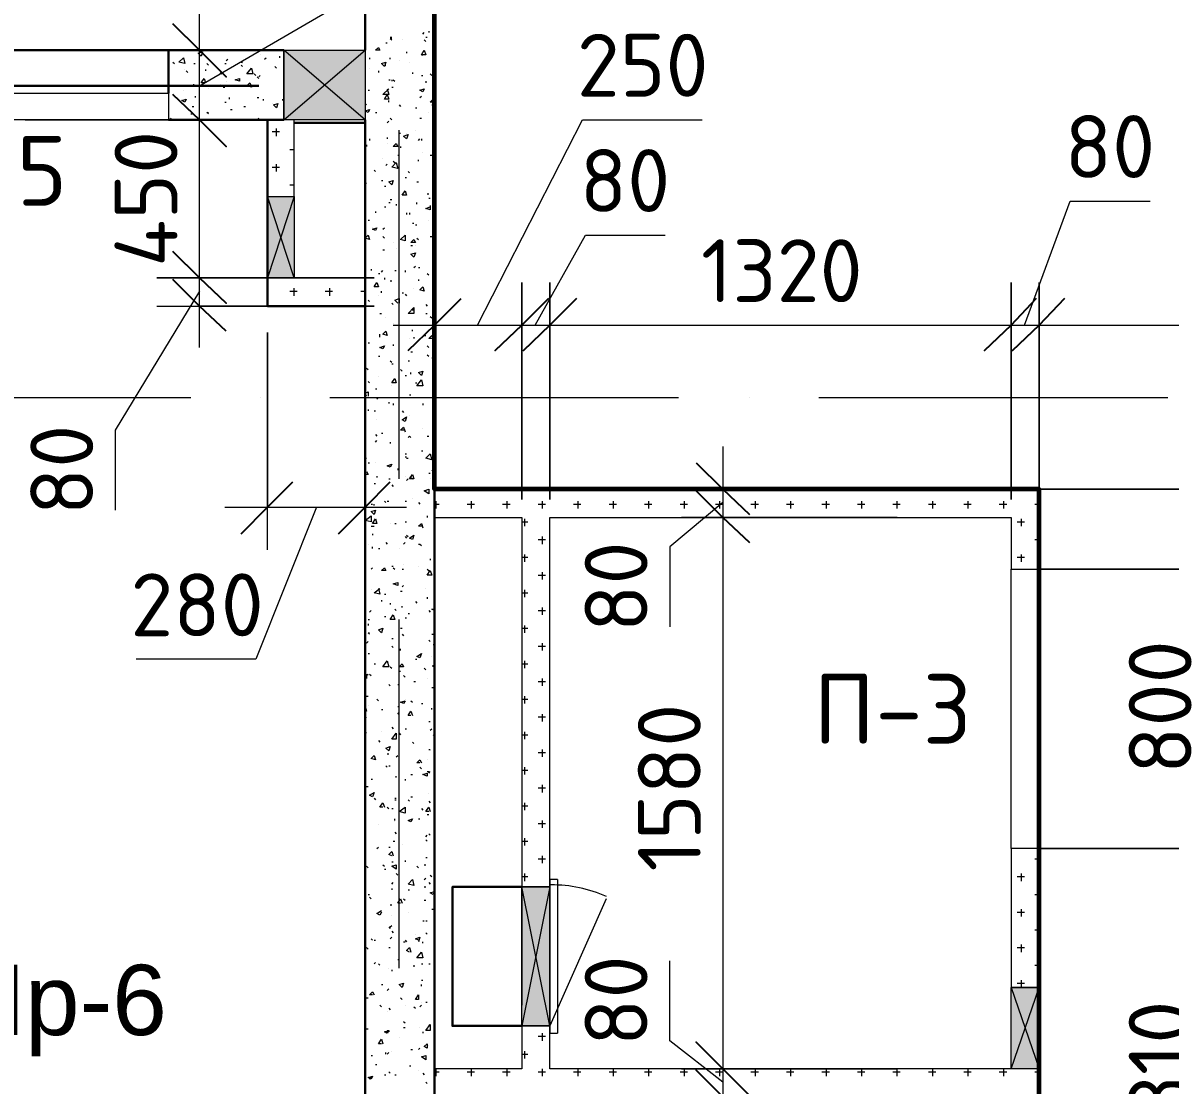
# Model space of a CAD drawing. Header units: millimetres. Extents: x -84737 to 172119, y -43083 to 59399.
# Drawn here: x 15227 to 18512, y 47911 to 50953 of the extents above; entities that cross this region are included whole.
import ezdxf

# ---------------------------------------------------------------- set-up
doc = ezdxf.new("R2010")
doc.units = ezdxf.units.MM
for name, color, linetype, lineweight in [('11) Плинтус ПЛ-2', 70, 'Continuous', 30), ('15) Штукатурка стен СТ-1.1', 161, 'Continuous', 60), ('16) Краска СТ-1.1 стена', 5, 'Continuous', 60), ('20) Шпакл. баз. фин Стена', 40, 'Continuous', 60)]:
    doc.layers.add(name, color=color, linetype=linetype, lineweight=lineweight)
for name, color, linetype in [('PDF _Двери', 7, 'Continuous'), ('PDF _Обобщенные модели', 7, 'Continuous'), ('PDF _Обозначения', 7, 'Continuous'), ('PDF _Окна', 7, 'Continuous'), ('PDF _Оси', 7, 'Continuous'), ('PDF _Перекрытия', 7, 'Continuous'), ('PDF _Размеры-100', 7, 'Continuous'), ('PDF _Стены', 7, 'Continuous'), ('PDF _Текст', 7, 'Continuous'), ('PDF _Элементы узлов', 7, 'Continuous')]:
    doc.layers.add(name, color=color, linetype=linetype)
doc.styles.add('PDF GOSTCommon', font='arial.ttf')
doc.styles.add('PDF ISOCPEUR', font='isocpeur.ttf')

msp = doc.modelspace()

# ---------------------------------------------------------------- linework, layer by layer
at = {"layer": '11) Плинтус ПЛ-2'}
for points in [[(18200.4, 47280.5), (18136.9, 47280.5), (18136.9, 49617.2), (16405.5, 49617.2), (16405.5, 52779.4), (16905, 52779.4)], [(15652, 50675.5), (15927.2, 50675.5), (15927.2, 50142.1), (16206.5, 50142.1), (16206.5, 47576.8), (15956.8, 47576.8), (15956.8, 47280.5)]]:
    msp.add_lwpolyline(points, dxfattribs=at)
at = {"layer": '15) Штукатурка стен СТ-1.1'}
msp.add_lwpolyline([(18200.4, 47280.5), (18136.9, 47280.5), (18136.9, 49617.2), (16405.5, 49617.2), (16405.5, 52779.4), (16905, 52779.4)], dxfattribs=at)
at = {"layer": '16) Краска СТ-1.1 стена'}
msp.add_lwpolyline([(18200.4, 47280.5), (18136.9, 47280.5), (18136.9, 49617.2), (16405.5, 49617.2), (16405.5, 52779.4), (16905, 52779.4)], dxfattribs=at)
at = {"layer": '20) Шпакл. баз. фин Стена'}
msp.add_lwpolyline([(18200.4, 47280.5), (18136.9, 47280.5), (18136.9, 49617.2), (16405.5, 49617.2), (16405.5, 52779.4), (16905, 52779.4)], dxfattribs=at)
at = {"layer": 'PDF _Двери', "lineweight": 18}
for points in [[(14593.7, 50751.7), (15643.5, 50751.7), (15643.5, 50675.5), (14593.7, 50675.5)], [(18136.9, 49388.6), (18136.9, 48588.5), (18056.4, 48588.5), (18056.4, 49388.6)]]:
    msp.add_lwpolyline(points, close=True, dxfattribs=at)
at = {"layer": 'PDF _Обобщенные модели', "lineweight": 30}
msp.add_lwpolyline([(15901.8, 50772.9), (14348.2, 50772.9)], dxfattribs=at)
at = {"layer": 'PDF _Обозначения', "lineweight": 9}
msp.add_lwpolyline([(17857.5, 49066.9), (17857.5, 49066.9)], dxfattribs=at)
at = {"layer": 'PDF _Окна', "color": 8, "true_color": 0x808080, "transparency": 33554559}
for points in [[(16206.5, 50874.5), (15973.7, 50874.5), (16206.5, 50675.5)], [(15973.7, 50874.5), (16206.5, 50675.5), (15973.7, 50675.5)], [(15927.2, 50455.4), (15927.2, 50222.5), (16003.4, 50455.4)], [(15927.2, 50222.5), (16003.4, 50455.4), (16003.4, 50222.5)], [(16735.7, 48080.5), (16735.7, 48478.5), (16655.3, 48080.5)], [(16735.7, 48478.5), (16655.3, 48080.5), (16655.3, 48478.5)], [(18136.9, 47957.8), (18136.9, 48190.6), (18056.4, 47957.8)], [(18136.9, 48190.6), (18056.4, 47957.8), (18056.4, 48190.6)]]:
    msp.add_solid(points, dxfattribs=at)
at = {"layer": 'PDF _Оси', "lineweight": 9}
for points in [[(16303.9, 50844.8), (16303.9, 50844.8)], [(16303.9, 49646.8), (16303.9, 50645.9)], [(14703.8, 49879.7), (15707, 49879.7)], [(15906, 49879.7), (15906, 49879.7)], [(16104.9, 49879.7), (17104, 49879.7)], [(17307.2, 49879.7), (17307.2, 49879.7)], [(17506.1, 49879.7), (18505.2, 49879.7)], [(16303.9, 49447.9), (16303.9, 49447.9)], [(16303.9, 48245.6), (16303.9, 49244.7)], [(16303.9, 48046.7), (16303.9, 48046.7)]]:
    msp.add_lwpolyline(points, dxfattribs=at)
at = {"layer": 'PDF _Перекрытия', "lineweight": 30}
for points in [[(14593.7, 50874.5), (15643.5, 50874.5)], [(16003.4, 50667), (16206.5, 50667)], [(16655.3, 48080.5), (16456.3, 48080.5), (16456.3, 48478.5), (16655.3, 48478.5)]]:
    msp.add_lwpolyline(points, dxfattribs=at)
at = {"layer": 'PDF _Размеры-100', "lineweight": 9}
for points in [[(15732.4, 50552.7), (15732.4, 50874.5), (15232.9, 50874.5), (15851, 50874.5), (15232.9, 50874.5), (15732.4, 50874.5), (15732.4, 54697)], [(18640.6, 52897.9), (18640.6, 49617.2), (18640.6, 49388.6), (18640.6, 48588.5), (18136.9, 48588.5), (18759.2, 48588.5), (18136.9, 48588.5), (18640.6, 48588.5), (18640.6, 47157.7)], [(15732.4, 50772.9), (16096.5, 50984.5), (16096.5, 51323.2)], [(15732.4, 50023.6), (15732.4, 50222.5), (16231.9, 50222.5), (15609.7, 50222.5), (16231.9, 50222.5), (15732.4, 50222.5), (15732.4, 50794)], [(16528.3, 50087.1), (16828.8, 50675.5), (17171.7, 50675.5)], [(16405.5, 49968.5), (16405.5, 50590.8), (16405.5, 50087.1)], [(18094.5, 50087.1), (18225.8, 50442.7), (18454.4, 50442.7)], [(16693.4, 50087.1), (16837.3, 50345.3), (17065.9, 50345.3)], [(16287, 50087.1), (16655.3, 50087.1), (16735.7, 50087.1), (18056.4, 50087.1), (18136.9, 50087.1), (19504.2, 50087.1), (19707.4, 50087.1), (23606.2, 50087.1), (24503.6, 50087.1), (24634.8, 50087.1), (25587.3, 50087.1), (25587.3, 49587.6), (25587.3, 50209.8), (25587.3, 49587.6), (25587.3, 50087.1), (25824.3, 50087.1)], [(15732.4, 50184.4), (15491.1, 49786.5), (15491.1, 49557.9)], [(15609.7, 50142.1), (16231.9, 50142.1), (15732.4, 50142.1)], [(15927.2, 49443.6), (15927.2, 50065.9), (15927.2, 49566.4)], [(16206.5, 49443.6), (16206.5, 50065.9), (16206.5, 49566.4)], [(17231, 49740), (17231, 49536.8), (17231, 47957.8), (17231, 47877.4), (17730.5, 47877.4), (17112.4, 47877.4), (17730.5, 47877.4), (17231, 47877.4), (17231, 47157.7)], [(17112.4, 49617.2), (17730.5, 49617.2), (17231, 49617.2)], [(17231, 49579.1), (17078.6, 49452.1), (17078.6, 49223.5)], [(16066.8, 49566.4), (15893.3, 49130.4), (15550.4, 49130.4)], [(15804.4, 49566.4), (16325.1, 49566.4)], [(17231, 47919.7), (17078.6, 48038.2), (17078.6, 48266.8)]]:
    msp.add_lwpolyline(points, dxfattribs=at)
at = {"layer": 'PDF _Размеры-100', "lineweight": 25}
for points in [[(15656.2, 50950.6), (15732.4, 50874.5), (15808.6, 50798.3), (15732.4, 50874.5)], [(15656.2, 50747.5), (15732.4, 50675.5), (15808.6, 50599.3), (15732.4, 50675.5)], [(15656.2, 50298.7), (15732.4, 50222.5), (15808.6, 50150.6), (15732.4, 50222.5)], [(16731.5, 50163.3), (16655.3, 50087.1), (16579.1, 50015.1), (16655.3, 50087.1)], [(16811.9, 50163.3), (16735.7, 50087.1), (16659.5, 50015.1), (16735.7, 50087.1)], [(18128.4, 50163.3), (18056.4, 50087.1), (17980.2, 50015.1), (18056.4, 50087.1)], [(18208.8, 50163.3), (18136.9, 50087.1), (18060.7, 50015.1), (18136.9, 50087.1)], [(17307.2, 49464.8), (17231, 49536.8), (17154.8, 49613), (17231, 49536.8)], [(17307.2, 47881.6), (17231, 47957.8), (17154.8, 48034), (17231, 47957.8)], [(17307.2, 47805.4), (17231, 47877.4), (17154.8, 47953.6), (17231, 47877.4)]]:
    msp.add_lwpolyline(points, close=True, dxfattribs=at)
at = {"layer": 'PDF _Размеры-100', "lineweight": 9}
for points in [[(15732.4, 50675.5), (15232.9, 50675.5), (15851, 50675.5), (15232.9, 50675.5)], [(16655.3, 50087.1), (16655.3, 49587.6), (16655.3, 50209.8), (16655.3, 49587.6)], [(16735.7, 50087.1), (16735.7, 49587.6), (16735.7, 50209.8), (16735.7, 49587.6)], [(18056.4, 50087.1), (18056.4, 49587.6), (18056.4, 50209.8), (18056.4, 49587.6)], [(18136.9, 50087.1), (18136.9, 49587.6), (18136.9, 50209.8), (18136.9, 49587.6)], [(18640.6, 49617.2), (18136.9, 49617.2), (18759.2, 49617.2), (18136.9, 49617.2)], [(17231, 49536.8), (17730.5, 49536.8), (17112.4, 49536.8), (17730.5, 49536.8)], [(18640.6, 49388.6), (18136.9, 49388.6), (18759.2, 49388.6), (18136.9, 49388.6)], [(17231, 47957.8), (17730.5, 47957.8), (17112.4, 47957.8), (17730.5, 47957.8)]]:
    msp.add_lwpolyline(points, close=True, dxfattribs=at)
at = {"layer": 'PDF _Размеры-100', "lineweight": 25}
for points in [[(15808.6, 50070.1), (15732.4, 50142.1), (15656.2, 50218.3)], [(16329.3, 50015.1), (16405.5, 50087.1), (16481.7, 50163.3)], [(17154.8, 49693.4), (17231, 49617.2), (17307.2, 49545.2)], [(15851, 49490.2), (15927.2, 49566.4), (15999.1, 49638.4)], [(16130.3, 49490.2), (16206.5, 49566.4), (16278.5, 49638.4)]]:
    msp.add_lwpolyline(points, dxfattribs=at)
at = {"layer": 'PDF _Стены', "lineweight": 30}
for points in [[(16206.5, 52707.4), (16206.5, 50874.5)], [(16206.5, 50675.5), (16206.5, 47576.8), (16405.5, 47576.8), (16405.5, 52707.4)], [(15973.7, 50874.5), (15643.5, 50874.5), (15643.5, 50751.7)], [(15643.5, 50675.5), (15973.7, 50675.5)]]:
    msp.add_lwpolyline(points, dxfattribs=at)
at = {"layer": 'PDF _Стены', "lineweight": 9}
for points in [[(16371.6, 50921), (16375.9, 50925.2)], [(16388.6, 50929.5), (16388.6, 50925.2)], [(16265.8, 50895.6), (16270, 50895.6)], [(16278.5, 50912.5), (16282.7, 50912.5)], [(16282.7, 50908.3), (16278.5, 50908.3), (16282.7, 50904.1)], [(16312.4, 50904.1), (16312.4, 50904.1)], [(16375.9, 50904.1), (16380.1, 50899.8)], [(16380.1, 50912.5), (16384.3, 50912.5)], [(15906, 50861.8), (15906, 50861.8)], [(15918.7, 50849.1), (15922.9, 50853.3)], [(15961, 50857.5), (15961, 50853.3)], [(16219.2, 50853.3), (16219.2, 50849.1)], [(16278.5, 50849.1), (16278.5, 50853.3)], [(16325.1, 50870.2), (16325.1, 50866)], [(16367.4, 50861.8), (16371.6, 50861.8)], [(15656.2, 50840.6), (15660.5, 50836.4)], [(15690.1, 50819.4), (15690.1, 50819.4)], [(15715.5, 50836.4), (15719.7, 50836.4)], [(15749.4, 50819.4), (15749.4, 50815.2)], [(15753.6, 50836.4), (15757.8, 50832.1)], [(15804.4, 50836.4), (15808.6, 50836.4)], [(15808.6, 50844.8), (15812.9, 50849.1)], [(15851, 50840.6), (15855.2, 50840.6)], [(15851, 50832.1), (15855.2, 50827.9)], [(15855.2, 50836.4), (15855.2, 50836.4)], [(15948.3, 50827.9), (15952.6, 50823.7)], [(16219.2, 50823.7), (16219.2, 50823.7)], [(16261.6, 50832.1), (16265.8, 50832.1)], [(16333.5, 50840.6), (16333.5, 50840.6)], [(15694.3, 50815.2), (15698.6, 50811)], [(15791.7, 50811), (15795.9, 50806.7)], [(15889.1, 50806.7), (15893.3, 50802.5)], [(15897.5, 50798.3), (15901.8, 50794)], [(15901.8, 50798.3), (15906, 50802.5)], [(16244.6, 50815.2), (16244.6, 50811)], [(16274.3, 50789.8), (16278.5, 50789.8)], [(16282.7, 50789.8), (16282.7, 50785.6)], [(16287, 50789.8), (16291.2, 50785.6)], [(16342, 50811), (16342, 50806.7)], [(16367.4, 50802.5), (16371.6, 50802.5)], [(16392.8, 50806.7), (16397, 50802.5)], [(15685.9, 50760.2), (15685.9, 50760.2)], [(15715.5, 50772.9), (15715.5, 50777.1)], [(15757.8, 50764.4), (15757.8, 50764.4)], [(15791.7, 50777.1), (15791.7, 50777.1)], [(15800.2, 50768.6), (15804.4, 50768.6)], [(15808.6, 50785.6), (15808.6, 50785.6)], [(15872.1, 50777.1), (15876.4, 50781.3)], [(16215, 50760.2), (16219.2, 50760.2)], [(16270, 50764.4), (16274.3, 50747.5), (16257.3, 50747.5), (16274.3, 50764.4)], [(16282.7, 50768.6), (16287, 50768.6)], [(16380.1, 50785.6), (16380.1, 50781.3)], [(16401.3, 50781.3), (16401.3, 50781.3)], [(15719.7, 50743.2), (15719.7, 50739)], [(15804.4, 50726.3), (15808.6, 50726.3)], [(15817.1, 50739), (15817.1, 50734.8)], [(15897.5, 50739), (15901.8, 50739)], [(15914.5, 50734.8), (15914.5, 50730.5)], [(15939.9, 50722.1), (15939.9, 50722.1)], [(15969.5, 50734.8), (15969.5, 50730.5)], [(16206.5, 50722.1), (16210.8, 50717.8)], [(16274.3, 50726.3), (16274.3, 50730.5)], [(16363.2, 50739), (16367.4, 50743.2)], [(15707, 50692.4), (15711.3, 50692.4)], [(15711.3, 50713.6), (15715.5, 50713.6)], [(15757.8, 50692.4), (15753.6, 50696.7), (15757.8, 50696.7)], [(15821.3, 50705.1), (15825.6, 50705.1)], [(15859.4, 50713.6), (15863.7, 50713.6)], [(16236.2, 50696.7), (16240.4, 50696.7)], [(16303.9, 50717.8), (16308.1, 50713.6)], [(16350.5, 50709.4), (16354.7, 50709.4)], [(16388.6, 50696.7), (16388.6, 50696.7)], [(16397, 50717.8), (16401.3, 50717.8)], [(16401.3, 50713.6), (16405.5, 50709.4)], [(15647.8, 50679.7), (15652, 50675.5)], [(15897.5, 50675.5), (15901.8, 50679.7)], [(16270, 50667), (16274.3, 50671.3)], [(16278.5, 50679.7), (16282.7, 50675.5)], [(16363.2, 50679.7), (16367.4, 50679.7)], [(15939.9, 50641.6), (15961, 50641.6)], [(15952.6, 50628.9), (15952.6, 50650.1)], [(16270, 50624.7), (16270, 50620.5)], [(16303.9, 50637.4), (16308.1, 50637.4)], [(16325.1, 50637.4), (16325.1, 50637.4)], [(16350.5, 50645.9), (16350.5, 50645.9)], [(15990.7, 50590.8), (16003.4, 50590.8)], [(16003.4, 50578.1), (16003.4, 50599.3)], [(16210.8, 50603.5), (16210.8, 50599.3)], [(16219.2, 50620.5), (16219.2, 50616.2)], [(16270, 50607.8), (16270, 50607.8)], [(16308.1, 50599.3), (16308.1, 50595.1)], [(16358.9, 50616.2), (16363.2, 50620.5)], [(16367.4, 50620.5), (16367.4, 50616.2)], [(16405.5, 50595.1), (16405.5, 50595.1)], [(16257.3, 50565.4), (16257.3, 50565.4)], [(16287, 50557), (16291.2, 50552.7)], [(16299.7, 50573.9), (16303.9, 50573.9)], [(16358.9, 50557), (16358.9, 50561.2)], [(16371.6, 50582.4), (16371.6, 50582.4)], [(16392.8, 50573.9), (16397, 50573.9)], [(15939.9, 50540), (15961, 50540)], [(15952.6, 50527.3), (15952.6, 50548.5)], [(16231.9, 50531.6), (16236.2, 50527.3)], [(16265.8, 50544.3), (16270, 50548.5)], [(16329.3, 50527.3), (16333.5, 50523.1)], [(16003.4, 50476.5), (16003.4, 50497.7)], [(16206.5, 50493.5), (16210.8, 50493.5)], [(16253.1, 50501.9), (16257.3, 50501.9)], [(16320.8, 50510.4), (16325.1, 50510.4)], [(16354.7, 50497.7), (16358.9, 50497.7)], [(15990.7, 50489.2), (16003.4, 50489.2)], [(16261.6, 50485), (16265.8, 50485)], [(16384.3, 50463.8), (16388.6, 50463.8)], [(16206.5, 50430), (16206.5, 50430)], [(16261.6, 50425.7), (16265.8, 50425.7)], [(16274.3, 50438.4), (16278.5, 50438.4)], [(16278.5, 50446.9), (16282.7, 50446.9)], [(16295.4, 50434.2), (16295.4, 50430)], [(16354.7, 50434.2), (16354.7, 50438.4)], [(16388.6, 50451.1), (16392.8, 50451.1)], [(16392.8, 50430), (16392.8, 50425.7)], [(16236.2, 50413), (16236.2, 50408.8)], [(16325.1, 50408.8), (16325.1, 50404.6)], [(16333.5, 50408.8), (16333.5, 50404.6)], [(16215, 50387.6), (16219.2, 50387.6)], [(16227.7, 50366.5), (16227.7, 50366.5)], [(16257.3, 50362.2), (16261.6, 50366.5)], [(16342, 50379.2), (16346.2, 50379.2)], [(16350.5, 50374.9), (16354.7, 50374.9)], [(16388.6, 50387.6), (16388.6, 50387.6)], [(16257.3, 50341.1), (16261.6, 50336.8)], [(16354.7, 50336.8), (16358.9, 50332.6)], [(16392.8, 50341.1), (16397, 50341.1)], [(16257.3, 50303), (16261.6, 50303)], [(16287, 50324.1), (16287, 50324.1)], [(16295.4, 50307.2), (16295.4, 50307.2)], [(16337.8, 50315.7), (16342, 50315.7)], [(16350.5, 50315.7), (16350.5, 50315.7)], [(16223.5, 50247.9), (16223.5, 50243.7)], [(16244.6, 50235.2), (16248.9, 50235.2)], [(16253.1, 50239.5), (16257.3, 50243.7)], [(16291.2, 50243.7), (16295.4, 50243.7)], [(16320.8, 50243.7), (16320.8, 50239.5)], [(16346.2, 50252.2), (16350.5, 50256.4)], [(16358.9, 50252.2), (16363.2, 50252.2)], [(16384.3, 50235.2), (16388.6, 50231)], [(16261.6, 50222.5), (16261.6, 50218.3)], [(16278.5, 50214.1), (16282.7, 50214.1)], [(16358.9, 50218.3), (16358.9, 50214.1)], [(15990.7, 50184.4), (16011.8, 50184.4)], [(16003.4, 50171.7), (16003.4, 50192.9)], [(16092.2, 50184.4), (16113.4, 50184.4)], [(16104.9, 50171.7), (16104.9, 50192.9)], [(16193.8, 50184.4), (16206.5, 50184.4)], [(16206.5, 50171.7), (16206.5, 50192.9)], [(16244.6, 50171.7), (16244.6, 50171.7)], [(16253.1, 50180.2), (16253.1, 50184.4)], [(16299.7, 50150.6), (16291.2, 50159), (16303.9, 50163.3), (16303.9, 50150.6)], [(16312.4, 50180.2), (16316.6, 50180.2)], [(16320.8, 50176), (16325.1, 50171.7)], [(16346.2, 50192.9), (16346.2, 50192.9)], [(16215, 50159), (16219.2, 50154.8)], [(16282.7, 50150.6), (16287, 50146.3)], [(16342, 50129.4), (16346.2, 50133.6)], [(16380.1, 50146.3), (16384.3, 50142.1)], [(16248.9, 50120.9), (16253.1, 50120.9)], [(16265.8, 50108.2), (16265.8, 50108.2)], [(16380.1, 50120.9), (16384.3, 50120.9)], [(16392.8, 50112.5), (16397, 50108.2)], [(16287, 50091.3), (16287, 50091.3)], [(16342, 50070.1), (16342, 50074.4)], [(16215, 50036.3), (16219.2, 50036.3)], [(16248.9, 50053.2), (16248.9, 50057.4), (16248.9, 50061.7)], [(16287, 50032), (16287, 50027.8)], [(16333.5, 50049), (16333.5, 50049)], [(16346.2, 50053.2), (16346.2, 50049)], [(16375.9, 50057.4), (16380.1, 50057.4)], [(16244.6, 49998.2), (16248.9, 49998.2)], [(16337.8, 50010.9), (16342, 50010.9)], [(16384.3, 50027.8), (16388.6, 50023.6)], [(16384.3, 50002.4), (16388.6, 49998.2)], [(16278.5, 49985.5), (16282.7, 49981.2)], [(16282.7, 49977), (16287, 49977)], [(16329.3, 49985.5), (16333.5, 49985.5)], [(16397, 49993.9), (16401.3, 49993.9)], [(16210.8, 49964.3), (16215, 49960.1)], [(16244.6, 49938.9), (16244.6, 49938.9)], [(16308.1, 49960.1), (16312.4, 49955.8)], [(16320.8, 49943.1), (16325.1, 49943.1)], [(16337.8, 49947.4), (16337.8, 49951.6)], [(16215, 49926.2), (16219.2, 49922)], [(16236.2, 49905.1), (16240.4, 49905.1)], [(16282.7, 49913.5), (16282.7, 49913.5)], [(16350.5, 49922), (16354.7, 49922)], [(16210.8, 49883.9), (16206.5, 49892.4), (16215, 49896.6), (16215, 49883.9)], [(16240.4, 49875.4), (16244.6, 49879.7)], [(16274.3, 49867), (16274.3, 49862.7)], [(16333.5, 49888.1), (16337.8, 49888.1)], [(16392.8, 49879.7), (16392.8, 49879.7)], [(16215, 49845.8), (16215, 49841.6)], [(16231.9, 49841.6), (16236.2, 49841.6)], [(16287, 49862.7), (16287, 49858.5)], [(16303.9, 49850), (16303.9, 49850)], [(16312.4, 49841.6), (16316.6, 49837.3)], [(16371.6, 49862.7), (16371.6, 49858.5)], [(16240.4, 49816.2), (16240.4, 49816.2)], [(16333.5, 49828.9), (16333.5, 49828.9)], [(16236.2, 49773.8), (16240.4, 49769.6)], [(16253.1, 49778.1), (16257.3, 49778.1)], [(16320.8, 49786.5), (16308.1, 49786.5), (16316.6, 49795), (16320.8, 49782.3)], [(16329.3, 49765.4), (16333.5, 49769.6), (16337.8, 49765.4)], [(16371.6, 49790.8), (16371.6, 49790.8)], [(16384.3, 49769.6), (16388.6, 49769.6)], [(16236.2, 49752.7), (16240.4, 49756.9)], [(16278.5, 49752.7), (16278.5, 49748.4)], [(16206.5, 49706.1), (16210.8, 49706.1)], [(16320.8, 49718.8), (16325.1, 49718.8)], [(16320.8, 49710.3), (16325.1, 49710.3)], [(16325.1, 49706.1), (16329.3, 49706.1)], [(16367.4, 49727.3), (16371.6, 49727.3)], [(16215, 49693.4), (16219.2, 49693.4)], [(16236.2, 49693.4), (16236.2, 49693.4)], [(16299.7, 49676.5), (16299.7, 49672.2)], [(16397, 49672.2), (16401.3, 49668)], [(16206.5, 49663.8), (16210.8, 49668), (16215, 49659.5), (16206.5, 49659.5)], [(16240.4, 49655.3), (16240.4, 49651.1)], [(16274.3, 49646.8), (16278.5, 49646.8)], [(16320.8, 49655.3), (16320.8, 49655.3)], [(16325.1, 49642.6), (16329.3, 49646.8)], [(16337.8, 49651.1), (16342, 49646.8)], [(16388.6, 49663.8), (16392.8, 49663.8)], [(16392.8, 49646.8), (16392.8, 49646.8)], [(16231.9, 49634.1), (16236.2, 49634.1)], [(16282.7, 49629.9), (16287, 49625.7)], [(16460.5, 49613), (16460.5, 49617.2)], [(16562.1, 49613), (16562.1, 49617.2)], [(16663.7, 49613), (16663.7, 49617.2)], [(16765.3, 49613), (16765.3, 49617.2)], [(16866.9, 49613), (16866.9, 49617.2)], [(16968.5, 49613), (16968.5, 49617.2)], [(17070.1, 49613), (17070.1, 49617.2)], [(17171.7, 49613), (17171.7, 49617.2)], [(17273.3, 49613), (17273.3, 49617.2)], [(17374.9, 49613), (17374.9, 49617.2)], [(17476.5, 49613), (17476.5, 49617.2)], [(17578.1, 49613), (17578.1, 49617.2)], [(17679.7, 49613), (17679.7, 49617.2)], [(17781.3, 49613), (17781.3, 49617.2)], [(17882.9, 49613), (17882.9, 49617.2)], [(17984.5, 49613), (17984.5, 49617.2)], [(18086.1, 49613), (18086.1, 49617.2)], [(16223.5, 49574.9), (16227.7, 49574.9)], [(16231.9, 49570.6), (16231.9, 49574.9)], [(16261.6, 49583.3), (16265.8, 49579.1)], [(16270, 49583.3), (16274.3, 49583.3)], [(16320.8, 49583.3), (16325.1, 49583.3)], [(16342, 49591.8), (16342, 49591.8)], [(16358.9, 49579.1), (16363.2, 49574.9)], [(16405.5, 49574.9), (16418.2, 49574.9)], [(16409.7, 49562.2), (16409.7, 49583.3)], [(16498.6, 49574.9), (16519.8, 49574.9)], [(16511.3, 49562.2), (16511.3, 49583.3)], [(16600.2, 49574.9), (16621.4, 49574.9)], [(16612.9, 49562.2), (16612.9, 49583.3)], [(16701.8, 49574.9), (16723, 49574.9)], [(16714.5, 49562.2), (16714.5, 49583.3)], [(16803.4, 49574.9), (16824.6, 49574.9)], [(16816.1, 49562.2), (16816.1, 49583.3)], [(16905, 49574.9), (16926.2, 49574.9)], [(16917.7, 49562.2), (16917.7, 49583.3)], [(17006.6, 49574.9), (17027.8, 49574.9)], [(17019.3, 49562.2), (17019.3, 49583.3)], [(17108.2, 49574.9), (17129.4, 49574.9)], [(17120.9, 49562.2), (17120.9, 49583.3)], [(17209.8, 49574.9), (17231, 49574.9)], [(17222.5, 49562.2), (17222.5, 49583.3)], [(17311.4, 49574.9), (17332.6, 49574.9)], [(17324.1, 49562.2), (17324.1, 49583.3)], [(17413, 49574.9), (17434.2, 49574.9)], [(17425.7, 49562.2), (17425.7, 49583.3)], [(17514.6, 49574.9), (17535.8, 49574.9)], [(17527.3, 49562.2), (17527.3, 49583.3)], [(17616.2, 49574.9), (17637.4, 49574.9)], [(17628.9, 49562.2), (17628.9, 49583.3)], [(17717.8, 49574.9), (17739, 49574.9)], [(17730.5, 49562.2), (17730.5, 49583.3)], [(17819.4, 49574.9), (17840.6, 49574.9)], [(17832.1, 49562.2), (17832.1, 49583.3)], [(17921, 49574.9), (17942.2, 49574.9)], [(17933.7, 49562.2), (17933.7, 49583.3)], [(18022.6, 49574.9), (18043.7, 49574.9)], [(18035.3, 49562.2), (18035.3, 49583.3)], [(18124.2, 49574.9), (18136.9, 49574.9)], [(16384.3, 49541), (16384.3, 49536.8)], [(16223.5, 49511.4), (16227.7, 49511.4), (16231.9, 49511.4)], [(16278.5, 49519.8), (16278.5, 49519.8)], [(16291.2, 49519.8), (16295.4, 49519.8)], [(16320.8, 49524.1), (16325.1, 49524.1)], [(16371.6, 49511.4), (16358.9, 49511.4), (16367.4, 49519.8), (16371.6, 49507.1)], [(16655.3, 49524.1), (16672.2, 49524.1)], [(16663.7, 49511.4), (16663.7, 49532.5)], [(18073.4, 49524.1), (18094.5, 49524.1)], [(18086.1, 49511.4), (18086.1, 49532.5)], [(16227.7, 49490.2), (16227.7, 49486)], [(16320.8, 49481.7), (16325.1, 49477.5)], [(16325.1, 49486), (16329.3, 49481.7)], [(16405.5, 49498.7), (16405.5, 49498.7)], [(16405.5, 49498.7), (16405.5, 49498.7)], [(16701.8, 49473.3), (16723, 49473.3)], [(16714.5, 49460.6), (16714.5, 49481.7)], [(18124.2, 49473.3), (18136.9, 49473.3)], [(16215, 49460.6), (16215, 49460.6)], [(16227.7, 49447.9), (16227.7, 49452.1)], [(16244.6, 49447.9), (16248.9, 49447.9)], [(16265.8, 49464.8), (16270, 49460.6)], [(16316.6, 49460.6), (16320.8, 49464.8)], [(16358.9, 49460.6), (16363.2, 49460.6), (16367.4, 49456.3)], [(16392.8, 49418.2), (16392.8, 49414)], [(16655.3, 49422.5), (16672.2, 49422.5)], [(16663.7, 49409.8), (16663.7, 49430.9)], [(18073.4, 49422.5), (18094.5, 49422.5)], [(18086.1, 49409.8), (18086.1, 49430.9)], [(16223.5, 49388.6), (16227.7, 49392.8)], [(16282.7, 49397.1), (16287, 49397.1)], [(16287, 49392.8), (16291.2, 49388.6)], [(16312.4, 49388.6), (16316.6, 49388.6)], [(16316.6, 49401.3), (16316.6, 49401.3)], [(16358.9, 49397.1), (16358.9, 49397.1)], [(16384.3, 49388.6), (16388.6, 49384.4)], [(16714.5, 49359), (16714.5, 49380.1)], [(16312.4, 49337.8), (16316.6, 49342)], [(16701.8, 49371.7), (16723, 49371.7)], [(16223.5, 49329.3), (16223.5, 49329.3)], [(16244.6, 49333.6), (16248.9, 49316.6), (16231.9, 49320.9), (16248.9, 49333.6)], [(16261.6, 49316.6), (16265.8, 49316.6)], [(16308.1, 49325.1), (16312.4, 49325.1)], [(16380.1, 49333.6), (16380.1, 49333.6)], [(16384.3, 49308.2), (16384.3, 49303.9)], [(16655.3, 49320.9), (16672.2, 49320.9)], [(16663.7, 49308.2), (16663.7, 49329.3)], [(16253.1, 49299.7), (16253.1, 49295.5)], [(16278.5, 49291.2), (16278.5, 49287)], [(16312.4, 49278.5), (16312.4, 49282.8)], [(16350.5, 49295.5), (16354.7, 49291.2)], [(16714.5, 49257.4), (16714.5, 49278.5)], [(16215, 49244.7), (16219.2, 49244.7)], [(16219.2, 49265.8), (16223.5, 49270.1)], [(16261.6, 49253.1), (16265.8, 49253.1)], [(16291.2, 49274.3), (16295.4, 49270.1)], [(16320.8, 49248.9), (16325.1, 49248.9)], [(16329.3, 49261.6), (16333.5, 49261.6)], [(16388.6, 49270.1), (16392.8, 49265.8)], [(16405.5, 49270.1), (16397, 49274.3), (16405.5, 49274.3)], [(16701.8, 49270.1), (16723, 49270.1)], [(16215, 49232), (16215, 49227.7)], [(16308.1, 49219.3), (16312.4, 49219.3)], [(16405.5, 49232), (16405.5, 49232)], [(16655.3, 49219.3), (16672.2, 49219.3)], [(16663.7, 49206.6), (16663.7, 49227.7)], [(16210.8, 49176.9), (16215, 49181.2)], [(16219.2, 49202.3), (16215, 49206.6), (16219.2, 49206.6)], [(16282.7, 49189.6), (16287, 49189.6)], [(16312.4, 49202.3), (16316.6, 49198.1)], [(16388.6, 49185.4), (16392.8, 49181.2)], [(16397, 49202.3), (16401.3, 49202.3)], [(16714.5, 49155.8), (16714.5, 49176.9)], [(16215, 49147.3), (16219.2, 49147.3)], [(16282.7, 49168.5), (16287, 49164.2)], [(16308.1, 49155.8), (16308.1, 49160)], [(16401.3, 49172.7), (16405.5, 49172.7)], [(16701.8, 49168.5), (16723, 49168.5)], [(16231.9, 49117.7), (16236.2, 49117.7)], [(16350.5, 49130.4), (16354.7, 49130.4)], [(16397, 49138.8), (16397, 49138.8)], [(16401.3, 49109.2), (16401.3, 49113.4)], [(16655.3, 49117.7), (16672.2, 49117.7)], [(16663.7, 49105), (16663.7, 49126.1)], [(16206.5, 49083.8), (16210.8, 49088), (16210.8, 49075.3)], [(16206.5, 49079.6), (16206.5, 49075.3)], [(16210.8, 49083.8), (16215, 49088)], [(16219.2, 49088), (16223.5, 49083.8)], [(16278.5, 49109.2), (16282.7, 49105)], [(16303.9, 49096.5), (16308.1, 49096.5)], [(16316.6, 49083.8), (16320.8, 49079.6)], [(16375.9, 49105), (16380.1, 49100.7)], [(16274.3, 49058.4), (16278.5, 49054.2)], [(16299.7, 49058.4), (16303.9, 49058.4)], [(16346.2, 49066.9), (16350.5, 49066.9)], [(16384.3, 49075.3), (16384.3, 49075.3)], [(16397, 49049.9), (16401.3, 49049.9)], [(16701.8, 49066.9), (16723, 49066.9)], [(16714.5, 49054.2), (16714.5, 49075.3)], [(16210.8, 49024.5), (16215, 49024.5)], [(16240.4, 49016.1), (16244.6, 49011.8)], [(16303.9, 49037.2), (16303.9, 49037.2)], [(16320.8, 49016.1), (16320.8, 49016.1)], [(16655.3, 49016.1), (16672.2, 49016.1)], [(16663.7, 49003.4), (16663.7, 49024.5)], [(16206.5, 48990.7), (16206.5, 48994.9), (16210.8, 48982.2), (16206.5, 48982.2)], [(16215, 48999.1), (16215, 48999.1)], [(16253.1, 48986.4), (16257.3, 48986.4)], [(16299.7, 48994.9), (16303.9, 48994.9)], [(16337.8, 48969.5), (16329.3, 48969.5), (16337.8, 48982.2), (16342, 48969.5)], [(16337.8, 49011.8), (16342, 49007.6)], [(16367.4, 49003.4), (16371.6, 49003.4)], [(16397, 48986.4), (16397, 48990.7)], [(16206.5, 48961), (16210.8, 48965.3)], [(16299.7, 48973.7), (16303.9, 48978)], [(16388.6, 48952.6), (16392.8, 48952.6)], [(16701.8, 48965.3), (16723, 48965.3)], [(16714.5, 48952.6), (16714.5, 48973.7)], [(16206.5, 48923), (16210.8, 48918.7)], [(16206.5, 48914.5), (16206.5, 48914.5)], [(16253.1, 48923), (16253.1, 48923)], [(16282.7, 48935.7), (16287, 48931.4)], [(16299.7, 48914.5), (16299.7, 48914.5)], [(16303.9, 48918.7), (16308.1, 48914.5)], [(16320.8, 48931.4), (16325.1, 48931.4)], [(16392.8, 48927.2), (16397, 48931.4)], [(16401.3, 48914.5), (16405.5, 48910.3)], [(16655.3, 48914.5), (16672.2, 48914.5)], [(16663.7, 48901.8), (16663.7, 48923)], [(16206.5, 48901.8), (16206.5, 48906)], [(16244.6, 48897.6), (16248.9, 48893.3)], [(16342, 48893.3), (16346.2, 48889.1)], [(16206.5, 48851), (16206.5, 48851)], [(16270, 48859.5), (16274.3, 48859.5)], [(16295.4, 48851), (16299.7, 48855.2)], [(16388.6, 48872.2), (16392.8, 48872.2)], [(16392.8, 48867.9), (16392.8, 48867.9)], [(16701.8, 48863.7), (16723, 48863.7)], [(16714.5, 48851), (16714.5, 48872.2)], [(16206.5, 48842.5), (16206.5, 48842.5)], [(16265.8, 48825.6), (16270, 48821.4)], [(16274.3, 48825.6), (16278.5, 48825.6)], [(16363.2, 48834.1), (16354.7, 48834.1), (16363.2, 48842.5), (16367.4, 48834.1)], [(16363.2, 48821.4), (16367.4, 48817.1)], [(16384.3, 48842.5), (16384.3, 48842.5)], [(16663.7, 48800.2), (16663.7, 48821.4)], [(16223.5, 48787.5), (16227.7, 48787.5)], [(16295.4, 48791.7), (16295.4, 48796)], [(16320.8, 48787.5), (16320.8, 48783.3)], [(16337.8, 48800.2), (16342, 48800.2)], [(16384.3, 48808.7), (16388.6, 48808.7)], [(16388.6, 48804.4), (16392.8, 48808.7)], [(16655.3, 48812.9), (16672.2, 48812.9)], [(16210.8, 48766.3), (16215, 48766.3)], [(16701.8, 48762.1), (16723, 48762.1)], [(16714.5, 48749.4), (16714.5, 48770.6)], [(16231.9, 48732.5), (16236.2, 48728.2)], [(16257.3, 48707.1), (16248.9, 48707.1), (16257.3, 48719.8), (16261.6, 48707.1)], [(16291.2, 48732.5), (16295.4, 48732.5)], [(16291.2, 48728.2), (16295.4, 48728.2)], [(16329.3, 48728.2), (16333.5, 48724)], [(16337.8, 48736.7), (16342, 48736.7)], [(16388.6, 48745.2), (16388.6, 48745.2)], [(16388.6, 48724), (16392.8, 48719.8)], [(16663.7, 48698.6), (16663.7, 48719.8)], [(16270, 48707.1), (16274.3, 48702.8)], [(16282.7, 48702.8), (16287, 48702.8)], [(16367.4, 48702.8), (16371.6, 48698.6)], [(16388.6, 48694.4), (16380.1, 48694.4), (16388.6, 48707.1), (16392.8, 48694.4)], [(16384.3, 48685.9), (16388.6, 48685.9)], [(16655.3, 48711.3), (16672.2, 48711.3)], [(16244.6, 48656.3), (16244.6, 48656.3)], [(16291.2, 48669), (16291.2, 48673.2)], [(16291.2, 48664.7), (16291.2, 48664.7)], [(16358.9, 48673.2), (16363.2, 48673.2)], [(16701.8, 48660.5), (16723, 48660.5)], [(16714.5, 48647.8), (16714.5, 48669)], [(16291.2, 48635.1), (16295.4, 48630.9)], [(16380.1, 48622.4), (16384.3, 48626.6)], [(16388.6, 48630.9), (16392.8, 48626.6)], [(16663.7, 48597), (16663.7, 48618.2)], [(16240.4, 48588.5), (16244.6, 48592.8)], [(16274.3, 48592.8), (16278.5, 48592.8)], [(16287, 48609.7), (16291.2, 48609.7)], [(16312.4, 48601.2), (16312.4, 48601.2)], [(16380.1, 48613.9), (16384.3, 48609.7)], [(16655.3, 48609.7), (16672.2, 48609.7)], [(16282.7, 48567.4), (16274.3, 48571.6), (16282.7, 48580.1), (16287, 48567.4)], [(16320.8, 48554.7), (16320.8, 48550.4)], [(16380.1, 48563.1), (16384.3, 48563.1)], [(16405.5, 48558.9), (16405.5, 48558.9)], [(16405.5, 48558.9), (16405.5, 48558.9)], [(16701.8, 48558.9), (16723, 48558.9)], [(16714.5, 48546.2), (16714.5, 48567.4)], [(18124.2, 48558.9), (18136.9, 48558.9)], [(16210.8, 48537.7), (16215, 48533.5)], [(16257.3, 48542), (16261.6, 48537.7)], [(16261.6, 48529.3), (16265.8, 48529.3)], [(16282.7, 48550.4), (16287, 48550.4)], [(16354.7, 48537.7), (16358.9, 48533.5)], [(16375.9, 48542), (16380.1, 48542)], [(16282.7, 48486.9), (16287, 48491.2)], [(16295.4, 48516.6), (16299.7, 48512.3)], [(16375.9, 48499.6), (16380.1, 48503.9)], [(16388.6, 48491.2), (16392.8, 48486.9)], [(16392.8, 48512.3), (16397, 48508.1)], [(16655.3, 48508.1), (16672.2, 48508.1)], [(16663.7, 48495.4), (16663.7, 48516.6)], [(18073.4, 48508.1), (18094.5, 48508.1)], [(18086.1, 48495.4), (18086.1, 48516.6)], [(16215, 48457.3), (16219.2, 48457.3)], [(16282.7, 48474.2), (16282.7, 48470)], [(16329.3, 48470), (16333.5, 48470)], [(16375.9, 48478.5), (16380.1, 48478.5)], [(18124.2, 48457.3), (18136.9, 48457.3)], [(16219.2, 48448.8), (16223.5, 48444.6)], [(16278.5, 48427.7), (16282.7, 48427.7)], [(16308.1, 48431.9), (16299.7, 48431.9), (16308.1, 48444.6), (16312.4, 48431.9)], [(16316.6, 48444.6), (16320.8, 48440.4)], [(16375.9, 48440.4), (16380.1, 48440.4)], [(16253.1, 48406.5), (16248.9, 48398), (16240.4, 48402.3), (16253.1, 48410.7)], [(16282.7, 48398), (16282.7, 48398)], [(16329.3, 48406.5), (16329.3, 48406.5)], [(16397, 48415), (16401.3, 48415)], [(18073.4, 48406.5), (18094.5, 48406.5)], [(18086.1, 48393.8), (18086.1, 48415)], [(16274.3, 48364.2), (16278.5, 48359.9)], [(16278.5, 48364.2), (16282.7, 48368.4)], [(16371.6, 48381.1), (16375.9, 48381.1)], [(16380.1, 48381.1), (16384.3, 48381.1)], [(18124.2, 48355.7), (18136.9, 48355.7)], [(16223.5, 48330.3), (16227.7, 48326.1)], [(16231.9, 48326.1), (16236.2, 48326.1)], [(16278.5, 48330.3), (16282.7, 48334.5)], [(16282.7, 48351.5), (16287, 48347.2)], [(16320.8, 48326.1), (16325.1, 48321.8)], [(16350.5, 48343), (16350.5, 48343)], [(16358.9, 48326.1), (16350.5, 48330.3), (16363.2, 48334.5), (16358.9, 48321.8)], [(16380.1, 48347.2), (16384.3, 48343)], [(16210.8, 48304.9), (16215, 48300.7)], [(16274.3, 48304.9), (16278.5, 48304.9)], [(16316.6, 48321.8), (16320.8, 48321.8)], [(16333.5, 48292.2), (16325.1, 48296.4), (16333.5, 48304.9), (16337.8, 48292.2)], [(16371.6, 48317.6), (16371.6, 48321.8)], [(18073.4, 48304.9), (18094.5, 48304.9)], [(18086.1, 48292.2), (18086.1, 48313.4)], [(16206.5, 48275.3), (16206.5, 48275.3)], [(16206.5, 48266.8), (16206.5, 48275.3)], [(16231.9, 48258.3), (16236.2, 48262.6)], [(16244.6, 48258.3), (16248.9, 48254.1)], [(16299.7, 48271), (16303.9, 48271)], [(16367.4, 48258.3), (16371.6, 48258.3)], [(16388.6, 48258.3), (16392.8, 48258.3)], [(16274.3, 48245.6), (16274.3, 48245.6)], [(16282.7, 48241.4), (16282.7, 48237.2)], [(16346.2, 48254.1), (16346.2, 48249.9)], [(18124.2, 48254.1), (18136.9, 48254.1)], [(16253.1, 48199.1), (16257.3, 48199.1)], [(16367.4, 48211.8), (16371.6, 48211.8)], [(16367.4, 48194.8), (16367.4, 48199.1)], [(18073.4, 48203.3), (18094.5, 48203.3)], [(18086.1, 48190.6), (18086.1, 48211.8)], [(16210.8, 48161), (16215, 48161)], [(16227.7, 48169.4), (16219.2, 48169.4), (16227.7, 48177.9), (16231.9, 48169.4)], [(16270, 48182.1), (16274.3, 48186.4)], [(16308.1, 48161), (16312.4, 48156.7)], [(16206.5, 48127.1), (16206.5, 48127.1)], [(16248.9, 48139.8), (16253.1, 48135.6)], [(16274.3, 48131.3), (16278.5, 48127.1)], [(16320.8, 48139.8), (16320.8, 48139.8)], [(16346.2, 48135.6), (16350.5, 48131.3)], [(16363.2, 48135.6), (16367.4, 48139.8)], [(16367.4, 48148.3), (16367.4, 48148.3)], [(16380.1, 48148.3), (16384.3, 48148.3)], [(16270, 48122.9), (16270, 48122.9)], [(16316.6, 48093.2), (16320.8, 48089)], [(16210.8, 48072.1), (16215, 48072.1)], [(16265.8, 48059.4), (16270, 48063.6)], [(16270, 48067.8), (16274.3, 48067.8), (16274.3, 48063.6)], [(16316.6, 48076.3), (16320.8, 48076.3)], [(16363.2, 48076.3), (16363.2, 48076.3)], [(16371.6, 48063.6), (16371.6, 48059.4)], [(16388.6, 48084.8), (16388.6, 48084.8)], [(16714.5, 48038.2), (16714.5, 48059.4)], [(16253.1, 48029.7), (16244.6, 48029.7), (16253.1, 48042.4), (16257.3, 48029.7)], [(16701.8, 48050.9), (16723, 48050.9)], [(16223.5, 47995.9), (16227.7, 47995.9)], [(16265.8, 48000.1), (16265.8, 48004.3)], [(16270, 48000.1), (16274.3, 48004.3)], [(16282.7, 48008.6), (16282.7, 48008.6)], [(16337.8, 48012.8), (16342, 48012.8)], [(16358.9, 48012.8), (16363.2, 48017)], [(16388.6, 48025.5), (16388.6, 48025.5)], [(16655.3, 48000.1), (16672.2, 48000.1)], [(16663.7, 47987.4), (16663.7, 48008.6)], [(16236.2, 47970.5), (16240.4, 47970.5)], [(16333.5, 47966.3), (16337.8, 47966.3)], [(16219.2, 47928.2), (16223.5, 47932.4)], [(16261.6, 47940.9), (16265.8, 47940.9)], [(16274.3, 47949.3), (16278.5, 47945.1)], [(16291.2, 47940.9), (16295.4, 47940.9)], [(16358.9, 47953.6), (16358.9, 47953.6)], [(16371.6, 47945.1), (16375.9, 47940.9)], [(16405.5, 47949.3), (16418.2, 47949.3)], [(16409.7, 47936.6), (16409.7, 47957.8)], [(16498.6, 47949.3), (16519.8, 47949.3)], [(16511.3, 47936.6), (16511.3, 47957.8)], [(16600.2, 47949.3), (16621.4, 47949.3)], [(16612.9, 47936.6), (16612.9, 47957.8)], [(16701.8, 47949.3), (16723, 47949.3)], [(16714.5, 47936.6), (16714.5, 47957.8)], [(16714.5, 47957.8), (16714.5, 47957.8)], [(16803.4, 47949.3), (16824.6, 47949.3)], [(16816.1, 47936.6), (16816.1, 47957.8)], [(16905, 47949.3), (16926.2, 47949.3)], [(16917.7, 47936.6), (16917.7, 47957.8)], [(17006.6, 47949.3), (17027.8, 47949.3)], [(17019.3, 47936.6), (17019.3, 47957.8)], [(17108.2, 47949.3), (17129.4, 47949.3)], [(17120.9, 47936.6), (17120.9, 47957.8)], [(17209.8, 47949.3), (17231, 47949.3)], [(17222.5, 47936.6), (17222.5, 47957.8)], [(17311.4, 47949.3), (17332.6, 47949.3)], [(17324.1, 47936.6), (17324.1, 47957.8)], [(17413, 47949.3), (17434.2, 47949.3)], [(17425.7, 47936.6), (17425.7, 47957.8)], [(17514.6, 47949.3), (17535.8, 47949.3)], [(17527.3, 47936.6), (17527.3, 47957.8)], [(17616.2, 47949.3), (17637.4, 47949.3)], [(17628.9, 47936.6), (17628.9, 47957.8)], [(17717.8, 47949.3), (17739, 47949.3)], [(17730.5, 47936.6), (17730.5, 47957.8)], [(17819.4, 47949.3), (17840.6, 47949.3)], [(17832.1, 47936.6), (17832.1, 47957.8)], [(17921, 47949.3), (17942.2, 47949.3)], [(17933.7, 47936.6), (17933.7, 47957.8)], [(18022.6, 47949.3), (18043.7, 47949.3)], [(18035.3, 47936.6), (18035.3, 47957.8)], [(18124.2, 47949.3), (18136.9, 47949.3)], [(16380.1, 47919.7), (16384.3, 47915.5)]]:
    msp.add_lwpolyline(points, dxfattribs=at)
for points in [[(15690.1, 50836.4), (15673.2, 50840.6), (15685.9, 50853.3)], [(15740.9, 50870.2), (15736.7, 50857.5), (15728.2, 50866)], [(16244.6, 50882.9), (16248.9, 50874.5), (16236.2, 50874.5)], [(16375.9, 50874.5), (16380.1, 50861.8), (16367.4, 50861.8)], [(15884.8, 50806.7), (15867.9, 50806.7), (15880.6, 50823.7)], [(16265.8, 50840.6), (16261.6, 50827.9), (16253.1, 50836.4)], [(15745.1, 50794), (15749.4, 50781.3), (15736.7, 50781.3)], [(15846.7, 50794), (15846.7, 50785.6), (15834, 50789.8)], [(15876.4, 50781.3), (15880.6, 50768.6), (15867.9, 50772.9)], [(16375.9, 50764.4), (16371.6, 50755.9), (16363.2, 50760.2)], [(15694.3, 50734.8), (15690.1, 50726.3), (15681.6, 50730.5)], [(15956.8, 50722.1), (15952.6, 50709.4), (15944.1, 50717.8)], [(16270, 50747.5), (16274.3, 50734.8), (16261.6, 50734.8)], [(16401.3, 50734.8), (16405.5, 50726.3), (16392.8, 50726.3)], [(16219.2, 50705.1), (16215, 50696.7), (16206.5, 50700.9)], [(16329.3, 50633.2), (16325.1, 50620.5), (16316.6, 50628.9)], [(16295.4, 50607.8), (16299.7, 50599.3), (16287, 50599.3)], [(16299.7, 50535.8), (16282.7, 50540), (16295.4, 50552.7)], [(16287, 50501.9), (16282.7, 50489.2), (16274.3, 50497.7)], [(16320.8, 50472.3), (16325.1, 50459.6), (16312.4, 50459.6)], [(16392.8, 50425.7), (16392.8, 50417.3), (16380.1, 50421.5)], [(16240.4, 50366.5), (16236.2, 50358), (16227.7, 50362.2)], [(16215, 50345.3), (16219.2, 50332.6), (16206.5, 50336.8)], [(16320.8, 50328.4), (16308.1, 50332.6), (16320.8, 50345.3)], [(16346.2, 50332.6), (16350.5, 50324.1), (16337.8, 50324.1)], [(16350.5, 50294.5), (16346.2, 50281.8), (16337.8, 50290.3)], [(16240.4, 50209.8), (16244.6, 50197.1), (16231.9, 50197.1)], [(16371.6, 50197.1), (16375.9, 50184.4), (16363.2, 50188.7)], [(16346.2, 50120.9), (16329.3, 50120.9), (16346.2, 50137.9)], [(16265.8, 50070.1), (16270, 50057.4), (16257.3, 50061.7)], [(16405.5, 50082.8), (16401.3, 50082.8)], [(16397, 50057.4), (16401.3, 50049), (16388.6, 50049)], [(16261.6, 50027.8), (16257.3, 50019.3), (16248.9, 50023.6)], [(16291.2, 49934.7), (16295.4, 49922), (16282.7, 49922)], [(16371.6, 49955.8), (16367.4, 49943.1), (16358.9, 49951.6)], [(16371.6, 49913.5), (16354.7, 49913.5), (16367.4, 49930.4)], [(16325.1, 49824.6), (16320.8, 49811.9), (16312.4, 49816.2)], [(16397, 49701.9), (16380.1, 49706.1), (16392.8, 49718.8)], [(16282.7, 49689.2), (16278.5, 49680.7), (16270, 49684.9)], [(16342, 49659.5), (16346.2, 49646.8), (16333.5, 49646.8)], [(16388.6, 49617.2), (16388.6, 49604.5), (16375.9, 49613)], [(16223.5, 49524.1), (16206.5, 49528.3), (16223.5, 49541)], [(16236.2, 49557.9), (16231.9, 49545.2), (16223.5, 49553.7)], [(16236.2, 49532.5), (16240.4, 49519.8), (16227.7, 49519.8)], [(16346.2, 49486), (16342, 49473.3), (16333.5, 49477.5)], [(16261.6, 49392.8), (16265.8, 49384.4), (16253.1, 49384.4)], [(16392.8, 49384.4), (16397, 49371.7), (16384.3, 49371.7)], [(16299.7, 49350.5), (16299.7, 49342), (16287, 49346.3)], [(16287, 49257.4), (16291.2, 49244.7), (16278.5, 49244.7)], [(16257.3, 49219.3), (16253.1, 49206.6), (16244.6, 49215)], [(16367.4, 49147.3), (16363.2, 49134.6), (16354.7, 49138.8)], [(16274.3, 49109.2), (16257.3, 49109.2), (16270, 49126.1)], [(16312.4, 49117.7), (16316.6, 49109.2), (16303.9, 49109.2)], [(16320.8, 49011.8), (16316.6, 49003.4), (16308.1, 49007.6)], [(16295.4, 48901.8), (16282.7, 48901.8), (16295.4, 48918.7)], [(16278.5, 48880.6), (16274.3, 48867.9), (16265.8, 48876.4)], [(16231.9, 48855.2), (16236.2, 48842.5), (16223.5, 48846.8)], [(16384.3, 48804.4), (16384.3, 48796), (16371.6, 48800.2)], [(16231.9, 48749.4), (16227.7, 48736.7), (16219.2, 48740.9)], [(16320.8, 48690.1), (16303.9, 48694.4), (16320.8, 48707.1)], [(16342, 48673.2), (16337.8, 48664.7), (16329.3, 48669)], [(16295.4, 48542), (16295.4, 48529.3), (16282.7, 48537.7)], [(16346.2, 48482.7), (16329.3, 48486.9), (16342, 48499.6)], [(16405.5, 48465.8), (16401.3, 48457.3), (16392.8, 48461.5)], [(16371.6, 48275.3), (16354.7, 48275.3), (16367.4, 48292.2)], [(16316.6, 48203.3), (16312.4, 48190.6), (16303.9, 48199.1)], [(16358.9, 48169.4), (16358.9, 48156.7), (16350.5, 48156.7)], [(16274.3, 48067.8), (16270, 48059.4), (16261.6, 48063.6)], [(16392.8, 48067.8), (16380.1, 48067.8), (16392.8, 48084.8)], [(16384.3, 48029.7), (16384.3, 48017), (16375.9, 48021.3)], [(16380.1, 47995.9), (16380.1, 47983.2), (16367.4, 47991.6)], [(16227.7, 47936.6), (16223.5, 47928.2), (16215, 47932.4)]]:
    msp.add_lwpolyline(points, close=True, dxfattribs=at)
at = {"layer": 'PDF _Стены', "lineweight": 18}
for points in [[(15927.2, 50675.5), (15927.2, 50455.4)], [(16003.4, 50455.4), (16003.4, 50675.5)], [(15927.2, 50222.5), (15927.2, 50142.1), (16206.5, 50142.1), (16206.5, 50222.5), (16003.4, 50222.5)], [(18136.9, 49388.6), (18136.9, 49617.2), (16405.5, 49617.2)], [(16405.5, 49536.8), (16655.3, 49536.8), (16655.3, 48478.5)], [(16735.7, 48478.5), (16735.7, 49536.8), (18056.4, 49536.8), (18056.4, 49388.6)], [(18056.4, 48588.5), (18056.4, 48190.6)], [(18136.9, 48190.6), (18136.9, 48588.5)], [(16655.3, 48080.5), (16655.3, 47957.8), (16405.5, 47957.8)], [(18056.4, 47957.8), (16735.7, 47957.8), (16735.7, 48080.5)], [(18136.9, 47280.5), (18136.9, 47957.8)]]:
    msp.add_lwpolyline(points, dxfattribs=at)
at = {"layer": 'PDF _Элементы узлов', "lineweight": 9}
for points in [[(15973.7, 50675.5), (15973.7, 50874.5), (16206.5, 50874.5), (16206.5, 50675.5), (15973.7, 50874.5), (15973.7, 50675.5), (16206.5, 50874.5), (16206.5, 50675.5)], [(16003.4, 50222.5), (15927.2, 50222.5), (15927.2, 50455.4), (16003.4, 50455.4), (15927.2, 50222.5), (16003.4, 50222.5), (15927.2, 50455.4), (16003.4, 50455.4)], [(18056.4, 48190.6), (18136.9, 48190.6), (18136.9, 47957.8), (18056.4, 47957.8), (18136.9, 48190.6), (18056.4, 48190.6), (18136.9, 47957.8), (18056.4, 47957.8)]]:
    msp.add_lwpolyline(points, close=True, dxfattribs=at)
for points in [[(16756.9, 48499.6), (16735.7, 48499.6), (16735.7, 48478.5)], [(16896.6, 48444.6), (16735.7, 48080.5), (16735.7, 48059.4), (16756.9, 48059.4)]]:
    msp.add_lwpolyline(points, dxfattribs=at)
at = {"layer": 'PDF _Элементы узлов', "lineweight": 18}
for points in [[(16756.9, 48499.6), (16756.9, 48059.4)], [(16735.7, 48478.5), (16655.3, 48080.5), (16735.7, 48080.5), (16655.3, 48478.5)], [(16735.7, 48080.5), (16735.7, 48478.5), (16655.3, 48478.5), (16655.3, 48139.8)]]:
    msp.add_lwpolyline(points, dxfattribs=at)
msp.add_lwpolyline([(16735.7, 48478.5), (16735.7, 48080.5), (16655.3, 48080.5), (16655.3, 48478.5)], close=True, dxfattribs=at)
at = {"layer": 'PDF _Элементы узлов', "lineweight": 9}
msp.add_arc((16738.5, 48084.6), 400, 66.5002, 90, dxfattribs=at)

# ---------------------------------------------------------------- texts
at = {"layer": 'PDF _Текст', "attachment_point": 4}
for s, insert, char_height, style in [('250', (16812.6, 50831.6), 180, 'PDF ISOCPEUR'), ('80', (18209.6, 50598.8), 180, 'PDF ISOCPEUR'), ('П-5', (14894.9, 50529.3), 200, 'PDF ISOCPEUR'), ('80', (16821, 50501.4), 180, 'PDF ISOCPEUR'), ('1320', (17168.2, 50243.2), 180, 'PDF ISOCPEUR'), ('280', (15534.1, 49286.4), 180, 'PDF ISOCPEUR'), ('П-3', (17489.9, 48988.4), 200, 'PDF ISOCPEUR'), ('Пр-6', (15030.3, 48124.6), 201.27, 'PDF GOSTCommon')]:
    msp.add_mtext(s, dxfattribs=dict(at, insert=insert, char_height=char_height, style=style))
at = {"layer": 'PDF _Текст', "char_height": 180, "attachment_point": 4, "rotation": 90, "style": 'PDF ISOCPEUR'}
for s, insert in [('450', (15579, 50254.2)), ('80', (15337.7, 49543)), ('80', (16925.2, 49208.6)), ('800', (18483.1, 48802.2)), ('1580', (17077.6, 48522.8)), ('80', (16925.2, 48023.2)), ('1310', (18483.1, 47722.7))]:
    msp.add_mtext(s, dxfattribs=dict(at, insert=insert))

doc.saveas('drawing.dxf')
